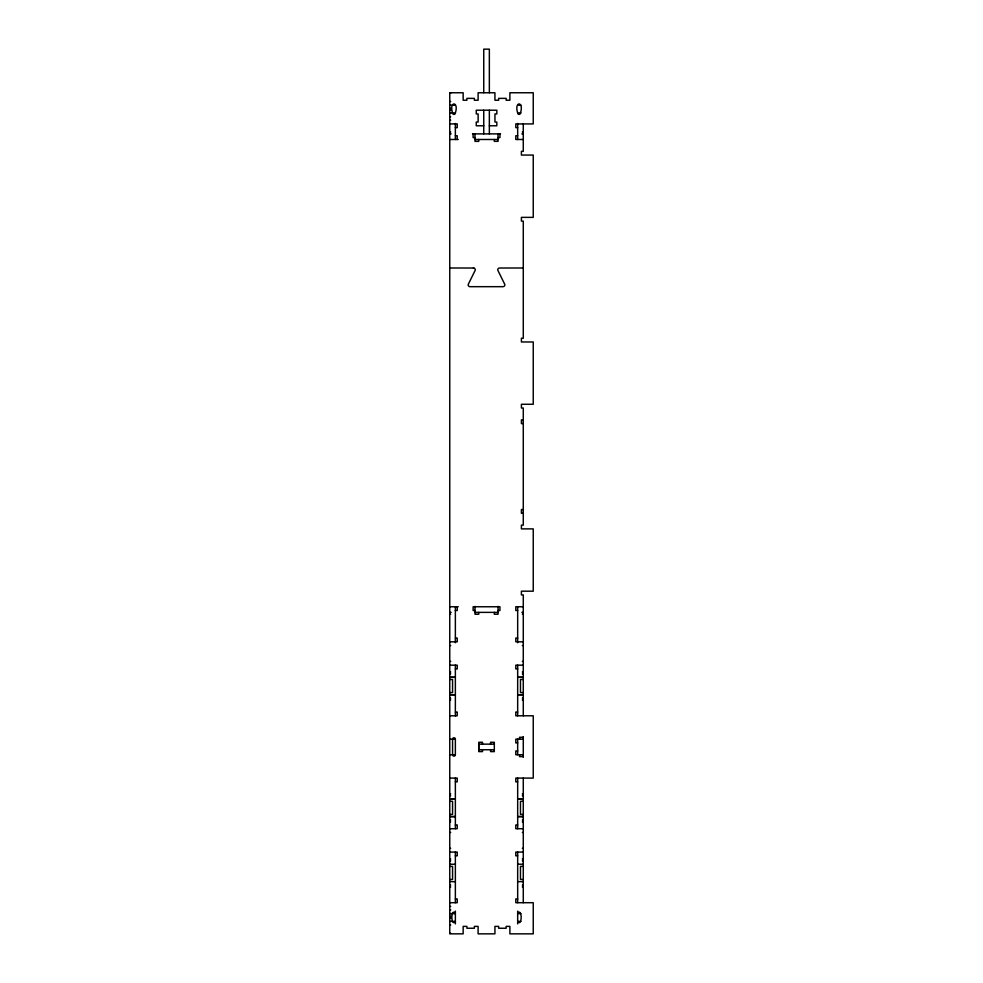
<?xml version="1.0" encoding="UTF-8"?>
<svg xmlns="http://www.w3.org/2000/svg" width="983" height="983" viewBox="0 0 983 983"><rect width="100%" height="100%" fill="white"/><g stroke="black" fill="none" stroke-linecap="round" stroke-linejoin="round"><path stroke-width="1.47" d="M455.362 921.624C451.75 926.06 451.172 915.185 452.561 913.6A1.401 1.401 0 0 1 453.962 912.199A1.401 1.401 0 0 1 455.362 913.6L449.759 913.6M449.759 93.299L450.693 93.299M449.759 101.482L450.693 101.482M449.759 105.218L455.362 105.218M517.672 105.218L520.941 105.218M449.759 108.339L450.693 108.339M449.759 110.207L451.16 110.207M449.759 113.008L455.362 113.008C459.196 100.93 448.739 100.93 452.561 113.008A1.401 1.401 0 0 0 453.962 114.409A1.401 1.401 0 0 0 455.362 113.008M517.672 113.008A1.401 1.401 0 0 0 519.073 114.409A1.401 1.401 0 0 0 520.474 113.008C524.295 100.93 513.839 100.93 517.672 113.008L520.941 113.008M449.759 116.744L450.693 116.744M449.759 120.172L450.693 120.172M449.759 123.919L457.23 123.919L457.23 127.655L455.362 127.655M483.734 125.787L476.264 125.787L476.264 122.039L478.131 122.039L478.131 113.942L476.264 113.942L476.264 110.207L496.82 110.207L496.82 113.942L494.953 113.942L494.953 122.039L496.82 122.039L496.82 125.787L489.35 125.787M517.672 127.655L515.805 127.655L515.805 123.919L533.241 123.919L533.241 92.758L509.882 92.758L509.882 100.241L506.147 100.241L506.147 98.374L498.664 98.374L498.664 100.241L494.928 100.241L494.928 92.758L478.107 92.758L478.107 100.241L474.371 100.241L474.371 98.374L466.888 98.374L466.888 100.241L463.153 100.241L463.153 92.758L449.759 92.758L449.759 933.85L463.153 933.85L463.153 926.379L466.888 926.379L466.888 928.247L474.371 928.247L474.371 926.379L478.107 926.379L478.107 933.85L494.928 933.85L494.928 926.379L498.664 926.379L498.664 928.247L506.147 928.247L506.147 926.379L509.882 926.379L509.882 933.85L533.241 933.85L533.241 902.701L515.805 902.701L515.805 898.966L517.672 898.966M449.759 132.017L450.693 132.017M522.342 132.017L523.275 132.017M449.759 133.885L451.16 133.885M472.504 133.885L500.531 133.885M521.875 133.885L523.275 133.885M455.362 135.752L457.23 135.752L457.23 139.488M517.672 135.752L515.805 135.752L515.805 139.488L523.275 139.488M475.01 137.62L473.13 137.62L473.13 133.885M498.062 137.62L499.929 137.62L499.929 133.885M449.759 139.488L458.25 139.488M474.986 139.488L498.037 139.488M449.759 267.99L473.806 268.027M523.275 267.99L499.229 268.027A1.868 1.868 0 0 0 497.779 270.165L504.844 284.505A1.868 1.868 0 0 1 503.001 286.68L470.034 286.68A1.868 1.868 0 0 1 468.191 284.505L475.256 270.165A1.868 1.868 0 0 0 473.413 267.99M523.275 419.852L521.408 419.852L521.408 423.587L523.275 423.587M523.275 509.563L521.408 509.563L521.408 513.31L523.275 513.31M449.759 606.757L458.25 606.757M523.275 606.757L515.805 606.757L515.805 610.504L517.672 610.504M455.362 610.504L457.23 610.504L457.23 606.757M475.01 610.504L473.13 610.504L473.13 606.757L499.929 606.757L499.929 610.504L498.062 610.504M449.759 612.372L451.16 612.372M474.986 612.372L498.037 612.372M521.875 612.372L523.275 612.372M449.759 614.24L450.693 614.24M522.342 614.24L523.275 614.24M455.362 638.065L457.23 638.065L457.23 641.801L449.759 641.801M517.672 638.065L515.805 638.065L515.805 641.801L523.275 641.801M449.759 645.548L450.693 645.548M522.342 645.548L523.275 645.548M449.759 661.436L450.693 661.436M522.342 661.436L523.275 661.436M449.759 665.172L457.23 665.172L457.23 668.907L455.362 668.907M523.275 665.172L515.805 665.172L515.805 668.907L517.672 668.907M449.759 672.003L450.693 672.003M522.342 672.003L523.275 672.003M449.759 673.871L450.693 673.871M522.342 673.871L523.275 673.871M518.606 677.275L523.275 677.275L517.672 677.348M449.759 679.486L452.561 679.486L452.561 692.573L449.759 692.573M523.275 679.486L520.474 679.486L520.474 692.573L523.275 692.573M455.362 694.698L449.759 694.698L454.429 694.784M449.759 698.176L450.693 698.176M522.342 698.176L523.275 698.176M449.759 700.043L450.693 700.043M522.342 700.043L523.275 700.043M455.362 712.048L457.23 712.048L457.23 715.796L449.759 715.796M517.672 712.048L515.805 712.048L515.805 715.796L533.241 715.796L533.241 778.094L515.805 778.094L515.805 781.829L517.672 781.829M523.275 737.287L519.54 737.287L519.54 739.155M449.759 739.155L455.362 739.155L455.362 754.735A1.401 1.401 0 0 1 453.962 756.136A1.401 1.401 0 0 1 452.561 754.735L452.561 739.155A1.401 1.401 0 0 1 453.962 737.754A1.401 1.401 0 0 1 455.362 739.155M523.275 739.155L515.805 739.155L515.805 742.89L517.672 742.89M494.302 744.143L478.733 744.143L478.733 749.746L494.302 749.746M517.672 750.987L515.805 750.987L515.805 754.735L523.275 754.735M449.759 754.735L455.362 754.735M523.275 756.603L519.54 756.603L519.54 754.735M449.759 778.094L457.23 778.094L457.23 781.829L455.362 781.829M449.759 793.834L450.693 793.834M522.342 793.834L523.275 793.834M449.759 795.714L450.693 795.714M522.342 795.714L523.275 795.714M454.429 799.105L449.759 799.105L455.362 799.179M449.759 801.317L452.561 801.317L452.561 814.403L449.759 814.403M523.275 801.317L520.474 801.317L520.474 814.403L523.275 814.403M449.759 816.529L455.362 816.529M517.672 816.529L523.275 816.529M449.759 816.615L455.362 816.615M518.606 816.615L523.275 816.615M449.759 820.006L450.693 820.006M522.342 820.006L523.275 820.006M449.759 821.874L450.693 821.874M522.342 821.874L523.275 821.874M455.362 824.97L457.23 824.97L457.23 828.718L449.759 828.718M517.672 824.97L515.805 824.97L515.805 828.718L523.275 828.718M449.759 832.454L450.693 832.454M522.342 832.454L523.275 832.454M449.759 848.341L450.693 848.341M522.342 848.341L523.275 848.341M449.759 852.077L457.23 852.077L457.23 855.812L455.362 855.812M523.275 852.077L515.805 852.077L515.805 855.812L517.672 855.812M449.759 858.921L450.693 858.921M522.342 858.921L523.275 858.921M449.759 860.789L450.693 860.789M522.342 860.789L523.275 860.789M449.759 864.254L455.362 864.254M517.672 864.18L523.275 864.254M449.759 866.392L452.561 866.392L452.561 879.478L449.759 879.478M523.275 866.392L520.474 866.392L520.474 879.478L523.275 879.478M449.759 881.616L455.362 881.69M517.672 881.616L523.275 881.69M449.759 885.081L450.693 885.081M522.342 885.081L523.275 885.081M449.759 886.949L450.693 886.949M522.342 886.949L523.275 886.949M455.362 898.966L457.23 898.966L457.23 902.701L449.759 902.701M449.759 906.437L450.693 906.437M449.759 909.865L450.693 909.865M520.941 913.6L517.672 913.6A1.401 1.401 0 0 1 519.073 912.199A1.401 1.401 0 0 1 520.474 913.6C521.862 915.185 521.285 926.06 517.672 921.624M449.759 916.402L451.16 916.402M449.759 918.269L450.693 918.269M449.759 921.39L455.362 921.39M517.672 921.39L520.941 921.39M449.759 925.126L450.693 925.126M449.759 933.309L450.693 933.309M523.275 123.919L523.275 151.321L521.408 151.321L521.408 155.068L533.241 155.068L533.241 217.366L521.408 217.366L521.408 221.101L523.275 221.101L523.275 338.238L521.408 338.238L521.408 341.973L533.241 341.973L533.241 404.271L521.408 404.271L521.408 408.019L523.275 408.019L523.275 525.143L521.408 525.143L521.408 528.879L533.241 528.879L533.241 591.188L521.408 591.188L521.408 594.924L523.275 594.924L523.275 715.796M523.275 736.66L523.275 757.217M523.275 778.094L523.275 902.701M517.672 123.465L517.672 139.488M517.672 606.757L517.672 642.735M517.672 665.172L517.672 715.796M517.672 739.155L517.672 754.735M517.672 778.094L517.672 828.718M517.672 852.077L517.672 902.701M517.672 911.106L517.672 923.885M498.037 133.885L498.062 141.355L494.314 141.355L494.314 139.488M498.037 606.388L498.062 614.24L494.314 614.24L494.314 612.372M490.578 744.143L490.578 742.263L494.314 742.263L494.314 751.614L490.578 751.614L490.578 749.746M489.35 92.758L489.35 49.15L483.747 49.15L483.747 92.758M489.35 110.207L489.35 133.885M483.747 110.207L483.747 133.885M482.481 744.143L482.481 742.263L478.746 742.263L478.746 751.614L482.481 751.614L482.481 749.746M478.746 139.488L478.746 141.355L475.01 141.355L474.986 133.885M478.746 612.372L478.746 614.24L475.01 614.24L474.986 606.388M455.362 123.465L455.362 139.488M455.362 606.757L455.362 642.735M455.362 665.172L455.362 715.87M455.362 778.008L455.362 828.718M455.362 852.077L455.362 902.701M455.362 911.106L455.362 923.885M455.362 677.275L449.759 677.275L455.362 677.348M523.275 694.698L517.672 694.698L523.275 694.784M523.275 799.105L517.672 799.105L523.275 799.179"/></g></svg>
